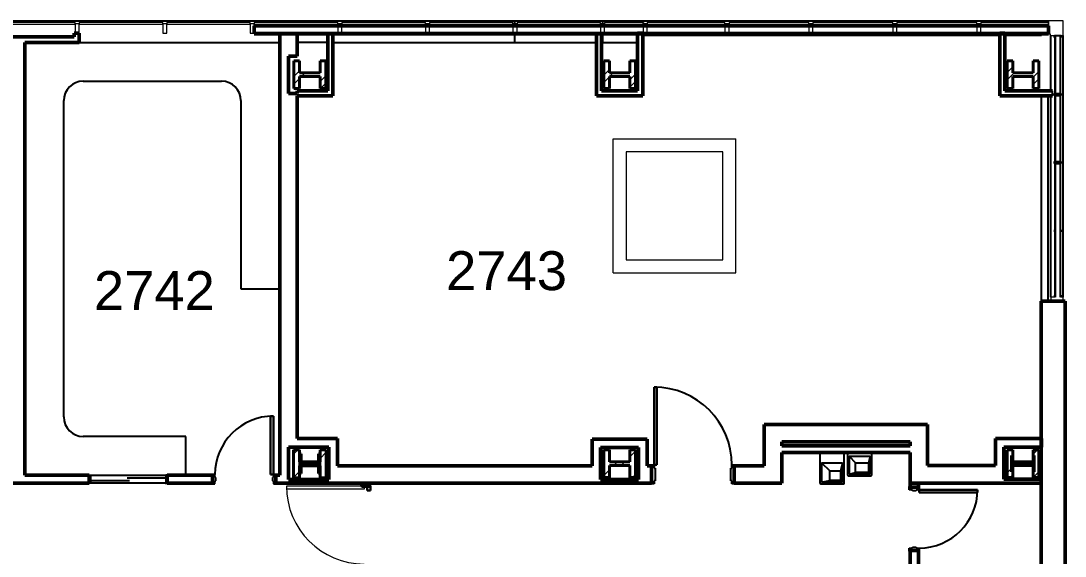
# Model space of a CAD drawing. Header units: inches. Extents: x -1132 to 5570, y -1986 to 4304.
# Drawn here: x 1653 to 2297, y 3922 to 4252 of the extents above; entities that cross this region are included whole.
import ezdxf

# ---------------------------------------------------------------- set-up
doc = ezdxf.new("R2010")
doc.units = ezdxf.units.IN
doc.header["$LTSCALE"] = 96
doc.header["$MEASUREMENT"] = 0
for name, color, linetype in [('A-ANNO-ROOM', 4, 'CONTINUOUS'), ('A-COLS', 5, 'CONTINUOUS'), ('A-DOOR', 2, 'CONTINUOUS'), ('A-FLOR-CASE', 3, 'CONTINUOUS'), ('A-FLOR-PFIX', 2, 'CONTINUOUS'), ('A-GLAZ', 2, 'CONTINUOUS'), ('A-WALL-FULL', 6, 'CONTINUOUS'), ('AE-104$0$A-WALL-MBNI', 8, 'CONTINUOUS')]:
    doc.layers.add(name, color=color, linetype=linetype)
doc.styles.add('ARIAL', font='arial.ttf')

msp = doc.modelspace()

# ---------------------------------------------------------------- linework, layer by layer
at = {"layer": 'A-COLS', "lineweight": 40}
for p, q in [((1824.53, 4227.58), (1821.03, 4227.58)), ((1821.03, 4227.58), (1821.03, 4210.58)), ((1824.53, 4220.17), (1824.53, 4227.58)), ((1840.63, 4227.58), (1837.13, 4227.58)), ((1837.13, 4227.58), (1837.13, 4220.17)), ((1840.63, 4210.58), (1840.63, 4227.58)), ((2015.53, 4227.58), (2012.03, 4227.58)), ((2012.03, 4227.58), (2012.03, 4210.58)), ((2015.53, 4220.17), (2015.53, 4227.58)), ((2031.63, 4227.58), (2028.13, 4227.58)), ((2028.13, 4227.58), (2028.13, 4220.17)), ((2031.63, 4210.58), (2031.63, 4227.58)), ((2264.28, 4227.58), (2260.78, 4227.58)), ((2260.78, 4227.58), (2260.78, 4210.58)), ((2264.28, 4220.17), (2264.28, 4227.58)), ((2280.38, 4227.58), (2276.88, 4227.58)), ((2276.88, 4227.58), (2276.88, 4220.17)), ((2280.38, 4210.58), (2280.38, 4227.58)), ((1837.13, 4220.17), (1824.53, 4220.17)), ((1824.53, 4210.58), (1824.53, 4217.98)), ((1824.53, 4217.98), (1837.13, 4217.98)), ((1837.13, 4217.98), (1837.13, 4210.58)), ((2028.13, 4220.17), (2015.53, 4220.17)), ((2015.53, 4210.58), (2015.53, 4217.98)), ((2015.53, 4217.98), (2028.13, 4217.98)), ((2028.13, 4217.98), (2028.13, 4210.58)), ((2276.88, 4220.17), (2264.28, 4220.17)), ((2264.28, 4210.58), (2264.28, 4217.98)), ((2264.28, 4217.98), (2276.88, 4217.98)), ((2276.88, 4217.98), (2276.88, 4210.58)), ((1821.03, 4210.58), (1824.53, 4210.58)), ((1837.13, 4210.58), (1840.63, 4210.58)), ((2012.03, 4210.58), (2015.53, 4210.58)), ((2028.13, 4210.58), (2031.63, 4210.58)), ((2260.78, 4210.58), (2264.28, 4210.58)), ((2276.88, 4210.58), (2280.38, 4210.58)), ((1824.55, 3987.68), (1820.73, 3987.68)), ((1820.73, 3987.68), (1820.73, 3970.48)), ((1824.55, 3980.27), (1824.55, 3987.68)), ((1840.93, 3987.68), (1837.11, 3987.68)), ((1837.11, 3987.68), (1837.11, 3980.27)), ((1840.93, 3970.48), (1840.93, 3987.68)), ((2015.53, 3987.58), (2012.03, 3987.58)), ((2012.03, 3987.58), (2012.03, 3970.58)), ((2015.53, 3980.17), (2015.53, 3987.58)), ((2031.63, 3987.58), (2028.13, 3987.58)), ((2028.13, 3987.58), (2028.13, 3980.17)), ((2031.63, 3970.58), (2031.63, 3987.58)), ((2264.28, 3987.58), (2260.78, 3987.58)), ((2260.78, 3987.58), (2260.78, 3970.58)), ((2264.28, 3980.17), (2264.28, 3987.58)), ((2280.38, 3987.58), (2276.88, 3987.58)), ((2276.88, 3987.58), (2276.88, 3980.17)), ((2280.38, 3970.58), (2280.38, 3987.58)), ((1837.11, 3980.27), (1824.55, 3980.27)), ((1825.39, 3985.13), (1824.58, 3985.13)), ((1824.58, 3985.13), (1824.58, 3973.03)), ((1825.39, 3979.33), (1825.39, 3985.13)), ((1837.08, 3985.13), (1836.27, 3985.13)), ((1836.27, 3985.13), (1836.27, 3979.33)), ((1837.08, 3973.03), (1837.08, 3985.13)), ((2028.13, 3980.17), (2015.53, 3980.17)), ((2264.3, 3984.08), (2263.58, 3984.08)), ((2263.58, 3984.08), (2263.58, 3974.08)), ((2276.88, 3980.17), (2264.28, 3980.17)), ((2264.3, 3979.28), (2264.3, 3984.08)), ((2277.58, 3984.08), (2276.86, 3984.08)), ((2276.86, 3984.08), (2276.86, 3979.28)), ((2277.58, 3974.08), (2277.58, 3984.08)), ((1824.55, 3970.48), (1824.55, 3977.89)), ((1824.55, 3977.89), (1837.11, 3977.89)), ((1836.27, 3979.33), (1825.39, 3979.33)), ((1825.39, 3973.03), (1825.39, 3978.82)), ((1825.39, 3978.82), (1836.27, 3978.82)), ((1836.27, 3978.82), (1836.27, 3973.03)), ((1837.11, 3977.89), (1837.11, 3970.48)), ((2015.53, 3970.58), (2015.53, 3977.98)), ((2015.53, 3977.98), (2028.13, 3977.98)), ((2028.13, 3977.98), (2028.13, 3970.58)), ((2263.58, 3974.08), (2264.3, 3974.08)), ((2264.28, 3970.58), (2264.28, 3977.98)), ((2264.28, 3977.98), (2276.88, 3977.98)), ((2276.86, 3979.28), (2264.3, 3979.28)), ((2264.3, 3974.08), (2264.3, 3978.87)), ((2264.3, 3978.87), (2276.86, 3978.87)), ((2276.86, 3978.87), (2276.86, 3974.08)), ((2276.86, 3974.08), (2277.58, 3974.08)), ((2276.88, 3977.98), (2276.88, 3970.58)), ((1820.73, 3970.48), (1824.55, 3970.48)), ((1824.58, 3973.03), (1825.39, 3973.03)), ((1836.27, 3973.03), (1837.08, 3973.03)), ((1837.11, 3970.48), (1840.93, 3970.48)), ((2012.03, 3970.58), (2015.53, 3970.58)), ((2028.13, 3970.58), (2031.63, 3970.58)), ((2260.78, 3970.58), (2264.28, 3970.58)), ((2276.88, 3970.58), (2280.38, 3970.58))]:
    msp.add_line(p, q, dxfattribs=at)
at = {"layer": 'A-COLS', "lineweight": 15}
for p, q in [((1821.03, 4217.91), (1824.53, 4221.41)), ((1825.7, 4217.98), (1827.89, 4220.17)), ((1837.13, 4215.01), (1840.63, 4218.51)), ((2012.03, 4218.84), (2015.53, 4222.34)), ((2015.77, 4217.98), (2017.96, 4220.17)), ((2028.13, 4215.94), (2031.63, 4219.44)), ((2260.78, 4220.5), (2264.28, 4224)), ((2260.78, 4215.89), (2265.06, 4220.17)), ((2276.88, 4217.6), (2280.38, 4221.1)), ((1821.03, 4213.31), (1824.53, 4216.81)), ((1837.3, 4210.58), (1840.63, 4213.9)), ((2012.03, 4214.24), (2015.53, 4217.74)), ((2028.13, 4211.33), (2031.63, 4214.83)), ((2276.88, 4212.99), (2280.38, 4216.49)), ((1820.73, 3984.92), (1823.48, 3987.68)), ((1837.11, 3986.9), (1837.88, 3987.68)), ((1837.11, 3982.29), (1840.93, 3986.12)), ((2012.03, 3986.15), (2013.45, 3987.58)), ((2028.13, 3983.25), (2031.63, 3986.75)), ((2276.88, 3984.9), (2279.55, 3987.58)), ((1825.39, 3985.05), (1824.58, 3984.24)), ((1825.39, 3980.45), (1824.58, 3979.64)), ((1828.09, 3977.89), (1830.47, 3980.27)), ((1832.7, 3977.89), (1835.08, 3980.27)), ((2018.26, 3977.98), (2020.45, 3980.17)), ((2022.86, 3977.98), (2025.06, 3980.17)), ((2265.35, 3977.98), (2267.54, 3980.17)), ((2269.96, 3977.98), (2272.15, 3980.17)), ((1820.73, 3970.52), (1824.55, 3974.34)), ((1837.08, 3977.74), (1836.27, 3976.93)), ((1837.08, 3973.13), (1836.97, 3973.03)), ((2012.03, 3971.75), (2015.53, 3975.25)), ((2260.78, 3973.41), (2264.28, 3976.91)), ((2264.3, 3977.91), (2263.58, 3977.19)), ((2265.67, 3979.28), (2265.25, 3978.87)), ((2270.27, 3979.28), (2269.86, 3978.87)), ((2276.95, 3970.58), (2280.38, 3974)), ((1839.69, 3970.48), (1840.93, 3971.72)), ((2015.46, 3970.58), (2015.53, 3970.64)), ((2029.86, 3970.58), (2031.63, 3972.35)), ((2262.55, 3970.58), (2264.28, 3972.3))]:
    msp.add_line(p, q, dxfattribs=at)
at = {"layer": 'A-DOOR', "lineweight": 30}
for p, q in [((2043.08, 4026.33), (2044.83, 4026.33)), ((2043.08, 3978.33), (2043.08, 4026.33)), ((2044.83, 4026.33), (2044.83, 3978.33)), ((1806.58, 4008.45), (1806.58, 3972.45)), ((1808.33, 4008.45), (1806.58, 4008.45)), ((1808.33, 3972.45), (1808.33, 4008.45)), ((2044.83, 3978.33), (2043.08, 3978.33)), ((1806.58, 3972.45), (1808.33, 3972.45)), ((2206.58, 3961.33), (2206.58, 3963.08)), ((2206.58, 3963.08), (2242.58, 3963.08)), ((2242.58, 3961.33), (2206.58, 3961.33)), ((2242.58, 3963.08), (2242.58, 3961.33))]:
    msp.add_line(p, q, dxfattribs=at)
at = {"layer": 'A-DOOR'}
for p, q in [((2041.08, 3978.33), (2043.08, 3978.33)), ((2041.08, 3977.83), (2041.08, 3978.33)), ((2041.58, 3977.83), (2041.08, 3977.83)), ((2041.58, 3967.08), (2041.58, 3977.83)), ((2043.08, 3978.33), (2043.08, 3976.39)), ((2043.08, 3976.39), (2043.7, 3976.39)), ((2043.7, 3976.39), (2043.7, 3968.51)), ((2090.45, 3976.39), (2091.08, 3976.39)), ((2090.45, 3968.51), (2090.45, 3976.39)), ((2091.08, 3978.33), (2093.08, 3978.33)), ((2091.08, 3976.39), (2091.08, 3978.33)), ((2092.58, 3977.83), (2092.58, 3967.08)), ((2093.08, 3977.83), (2092.58, 3977.83)), ((2093.08, 3978.33), (2093.08, 3977.83)), ((1770.33, 3972.45), (1770.33, 3971.95)), ((1772.33, 3972.45), (1770.33, 3972.45)), ((1770.33, 3971.95), (1770.83, 3971.95)), ((1770.83, 3967.08), (1770.33, 3967.08)), ((1770.33, 3967.08), (1770.33, 3966.58)), ((1770.83, 3971.95), (1770.83, 3967.08)), ((1772.33, 3970.51), (1772.33, 3972.45)), ((1772.95, 3970.51), (1772.33, 3970.51)), ((1772.33, 3966.58), (1772.33, 3968.51)), ((1772.33, 3968.51), (1772.95, 3968.51)), ((1772.95, 3968.51), (1772.95, 3970.51)), ((1808.33, 3970.51), (1807.71, 3970.51)), ((1807.71, 3970.51), (1807.71, 3968.51)), ((1807.71, 3968.51), (1808.33, 3968.51)), ((1810.33, 3972.45), (1808.33, 3972.45)), ((1808.33, 3972.45), (1808.33, 3970.51)), ((1808.33, 3968.51), (1808.33, 3966.58)), ((1809.83, 3967.08), (1809.83, 3971.95)), ((1809.83, 3971.95), (1810.33, 3971.95)), ((1810.33, 3967.08), (1809.83, 3967.08)), ((1810.33, 3971.95), (1810.33, 3972.45)), ((1810.33, 3966.58), (1810.33, 3967.08)), ((1862.83, 3966.7), (1862.33, 3966.7)), ((1862.33, 3966.7), (1862.33, 3965.2)), ((1862.83, 3966.64), (1862.83, 3966.7)), ((2041.08, 3967.08), (2041.58, 3967.08)), ((2041.08, 3966.58), (2041.08, 3967.08)), ((2043.08, 3968.51), (2043.08, 3966.58)), ((2043.7, 3968.51), (2043.08, 3968.51)), ((2091.08, 3968.51), (2090.45, 3968.51)), ((2091.08, 3966.58), (2091.08, 3968.51)), ((2092.58, 3967.08), (2093.08, 3967.08)), ((2093.08, 3967.08), (2093.08, 3966.58)), ((1770.33, 3966.58), (1772.33, 3966.58)), ((1808.33, 3966.58), (1810.33, 3966.58)), ((1862.33, 3965.2), (1866.2, 3965.2)), ((1862.39, 3965.26), (1862.39, 3966.64)), ((1862.39, 3966.64), (1862.83, 3966.64)), ((1866.27, 3965.26), (1862.39, 3965.26)), ((1866.2, 3965.2), (1866.2, 3962.58)), ((1866.2, 3962.58), (1868.2, 3962.58)), ((1866.27, 3962.64), (1866.27, 3965.26)), ((1868.14, 3962.64), (1866.27, 3962.64)), ((1868.2, 3965.26), (1867.7, 3965.26)), ((1867.7, 3965.26), (1867.7, 3965.2)), ((1867.7, 3965.2), (1868.14, 3965.2)), ((1868.14, 3965.2), (1868.14, 3962.64)), ((1868.2, 3962.58), (1868.2, 3965.26)), ((2043.08, 3966.58), (2041.08, 3966.58)), ((2093.08, 3966.58), (2091.08, 3966.58)), ((2200.45, 3963.08), (2200.45, 3965.08)), ((2200.45, 3965.08), (2200.95, 3965.08)), ((2202.39, 3963.08), (2200.45, 3963.08)), ((2200.95, 3965.08), (2200.95, 3964.58)), ((2200.95, 3964.58), (2206.08, 3964.58)), ((2202.39, 3962.46), (2202.39, 3963.08)), ((2204.64, 3962.46), (2202.39, 3962.46)), ((2204.64, 3963.08), (2204.64, 3962.46)), ((2206.58, 3963.08), (2204.64, 3963.08)), ((2206.08, 3965.08), (2206.58, 3965.08)), ((2206.08, 3964.58), (2206.08, 3965.08)), ((2206.58, 3965.08), (2206.58, 3963.08)), ((2200.45, 3927.08), (2202.39, 3927.08)), ((2200.45, 3925.08), (2200.45, 3927.08)), ((2200.95, 3925.08), (2200.45, 3925.08)), ((2200.95, 3925.58), (2200.95, 3925.08)), ((2206.08, 3925.58), (2200.95, 3925.58)), ((2202.39, 3927.7), (2204.64, 3927.7)), ((2202.39, 3927.08), (2202.39, 3927.7)), ((2204.64, 3927.7), (2204.64, 3927.08)), ((2204.64, 3927.08), (2206.58, 3927.08)), ((2206.08, 3925.08), (2206.08, 3925.58)), ((2206.58, 3925.08), (2206.08, 3925.08)), ((2206.58, 3927.08), (2206.58, 3925.08))]:
    msp.add_line(p, q, dxfattribs=at)
at = {"layer": 'A-DOOR', "lineweight": 20}
for p, q in [((1816.39, 3965.2), (1816.39, 3963.45)), ((1864.39, 3965.2), (1816.39, 3965.2)), ((1864.39, 3963.45), (1816.39, 3963.45)), ((1864.39, 3965.2), (1864.39, 3963.45))]:
    msp.add_line(p, q, dxfattribs=at)
at = {"layer": 'A-DOOR'}
for centre, radius, start, end in [((2043.08, 3978.33), 48, 0, 90), ((1808.33, 3972.45), 36, 90, 180), ((2206.58, 3963.08), 36, 270, 0)]:
    msp.add_arc(centre, radius, start, end, dxfattribs=at)
at = {"layer": 'A-DOOR', "lineweight": 9}
for centre, radius, start, end in [((2043.08, 3978.33), 48, 0, 90), ((1808.33, 3972.45), 36, 90, 180), ((1864.39, 3965.2), 48, 180, 270), ((2206.58, 3963.08), 36, 270, 0)]:
    msp.add_arc(centre, radius, start, end, dxfattribs=at)
at = {"layer": 'A-FLOR-CASE'}
for p, q in [((1691.08, 4215.14), (1776.33, 4215.14)), ((1679.08, 4007.95), (1679.08, 4203.14)), ((1788.33, 4203.14), (1788.33, 4087.08)), ((1788.33, 4087.08), (1812.33, 4087.08)), ((1754.33, 3995.95), (1691.08, 3995.95)), ((1754.33, 3971.95), (1754.33, 3995.95))]:
    msp.add_line(p, q, dxfattribs=at)
for centre, start, end in [((1691.08, 4203.14), 90, 180), ((1776.33, 4203.14), 0, 90), ((1691.08, 4007.95), 180, 270)]:
    msp.add_arc(centre, 12, start, end, dxfattribs=at)
at = {"layer": 'A-FLOR-PFIX'}
for p, q in [((2141.89, 3985.7), (2141.89, 3985.95)), ((2180.89, 3985.7), (2141.89, 3985.7)), ((2145.39, 3985.7), (2145.39, 3967.2)), ((2146.39, 3979.72), (2146.39, 3967.72)), ((2146.39, 3979.72), (2159.39, 3979.72)), ((2146.39, 3979.72), (2151.59, 3974.7)), ((2159.39, 3979.72), (2158.09, 3974.7)), ((2159.39, 3979.72), (2159.39, 3967.72)), ((2160.39, 3967.2), (2160.39, 3985.7)), ((2162.39, 3985.7), (2162.39, 3972.2)), ((2163.39, 3983.7), (2163.39, 3972.7)), ((2163.39, 3983.7), (2167.39, 3979.7)), ((2163.39, 3983.7), (2176.39, 3983.7)), ((2167.39, 3979.7), (2175.39, 3979.7)), ((2167.39, 3973.7), (2167.39, 3979.7)), ((2176.39, 3983.7), (2175.39, 3979.7)), ((2175.39, 3979.7), (2175.39, 3973.7)), ((2176.39, 3983.7), (2176.39, 3972.7)), ((2177.39, 3972.2), (2177.39, 3985.7)), ((2180.89, 3985.7), (2180.89, 3985.95)), ((2151.59, 3968.73), (2151.59, 3974.7)), ((2151.59, 3974.7), (2158.09, 3974.7)), ((2158.09, 3974.7), (2158.09, 3968.73)), ((2163.39, 3972.7), (2167.39, 3973.7)), ((2175.39, 3973.7), (2167.39, 3973.7)), ((2176.39, 3972.7), (2175.39, 3973.7)), ((2145.89, 3966.7), (2159.89, 3966.7)), ((2146.39, 3967.72), (2151.59, 3968.73)), ((2146.39, 3967.72), (2159.39, 3967.72)), ((2158.09, 3968.73), (2151.59, 3968.73)), ((2159.39, 3967.72), (2158.09, 3968.73)), ((2162.89, 3971.7), (2176.89, 3971.7)), ((2163.39, 3972.7), (2176.39, 3972.7))]:
    msp.add_line(p, q, dxfattribs=at)
for centre, start, end in [((2145.89, 3967.2), 180, 270), ((2159.89, 3967.2), 270, 0), ((2162.89, 3972.2), 180, 270), ((2176.89, 3972.2), 270, 0)]:
    msp.add_arc(centre, 0.5, start, end, dxfattribs=at)
at = {"layer": 'A-GLAZ'}
for p, q in [((1312.52, 4252.33), (2036.33, 4252.33)), ((1957.33, 4250.58), (1957.33, 4252.33)), ((2011.33, 4252.33), (2011.33, 4250.58)), ((2036.33, 4251.33), (2036.33, 4252.33)), ((2036.33, 4252.33), (2286.33, 4252.33)), ((2036.33, 4252.33), (2036.33, 4251.33)), ((1957.33, 4239.08), (1957.33, 4244.39)), ((2011.33, 4244.39), (2011.33, 4239.08)), ((2036.33, 4244.39), (2036.33, 4239.08)), ((1688.58, 4239.08), (1812.33, 4239.08)), ((1841.95, 4239.08), (1823.08, 4239.08)), ((1845.08, 4239.08), (2007.58, 4239.08)), ((2010.7, 4239.08), (2032.95, 4239.08)), ((2036.33, 4239.08), (2036.08, 4239.08)), ((2287.83, 4209.2), (2287.83, 4243.33)), ((2290.08, 4243.33), (2294.08, 4243.33)), ((2290.08, 4242.08), (2290.08, 4243.33)), ((2290.52, 4242.08), (2290.08, 4242.08)), ((2290.52, 4081.93), (2290.52, 4243.33)), ((2290.63, 4081.93), (2290.63, 4243.33)), ((2293.63, 4081.93), (2293.63, 4243.33)), ((2294.08, 4242.08), (2293.63, 4242.08)), ((2294.08, 4243.33), (2294.08, 4242.08)), ((2295.33, 4081.93), (2295.33, 4243.33)), ((2287.83, 4081.93), (2287.83, 4206.08)), ((2288.7, 4206.08), (2288.7, 4209.2)), ((2288.7, 4206.98), (2290.08, 4206.98)), ((2290.08, 4207.6), (2294.08, 4207.6)), ((2290.08, 4206.35), (2290.08, 4207.6)), ((2290.08, 4206.35), (2294.08, 4206.35)), ((2294.08, 4207.6), (2294.08, 4206.35)), ((2294.08, 4206.98), (2295.33, 4206.98)), ((2290.08, 4165.5), (2294.08, 4165.5)), ((2290.08, 4164.25), (2290.08, 4165.5)), ((2290.08, 4164.25), (2294.08, 4164.25)), ((2294.08, 4165.5), (2294.08, 4164.25)), ((1694.83, 3971.95), (1695.58, 3971.95)), ((1696.08, 3967.08), (1694.83, 3967.08)), ((1695.58, 3971.95), (1695.58, 3967.7)), ((1719.58, 3968.58), (1695.58, 3968.58)), ((1696.08, 3967.7), (1696.08, 3967.08)), ((1718.08, 3970.33), (1742.08, 3970.33)), ((1741.58, 3967.7), (1741.58, 3967.08)), ((1742.08, 3967.7), (1741.58, 3967.7)), ((1741.58, 3967.08), (1742.83, 3967.08)), ((1742.08, 3971.95), (1742.08, 3967.7)), ((1742.83, 3971.95), (1742.08, 3971.95)), ((1742.83, 3967.08), (1742.83, 3971.95))]:
    msp.add_line(p, q, dxfattribs=at)
at = {"layer": 'A-GLAZ', "lineweight": 13}
for p, q in [((1686.08, 4251.33), (1634.58, 4251.33)), ((1634.58, 4250.33), (1686.08, 4250.33)), ((1686.08, 4250.33), (1686.08, 4251.33)), ((1740.08, 4251.33), (1688.58, 4251.33)), ((1688.58, 4251.33), (1688.58, 4250.33)), ((1688.58, 4250.33), (1740.08, 4250.33)), ((1740.08, 4250.33), (1740.08, 4251.33)), ((1794.08, 4251.33), (1742.58, 4251.33)), ((1742.58, 4251.33), (1742.58, 4250.33)), ((1742.58, 4250.33), (1794.08, 4250.33)), ((1794.08, 4250.33), (1794.08, 4251.33)), ((1848.08, 4251.33), (1796.58, 4251.33)), ((1796.58, 4251.33), (1796.58, 4250.33)), ((1796.58, 4250.33), (1848.08, 4250.33)), ((1848.08, 4250.33), (1848.08, 4251.33)), ((1902.08, 4251.33), (1850.58, 4251.33)), ((1850.58, 4251.33), (1850.58, 4250.33)), ((1850.58, 4250.33), (1902.08, 4250.33)), ((1902.08, 4250.33), (1902.08, 4251.33)), ((1956.08, 4251.33), (1904.58, 4251.33)), ((1904.58, 4251.33), (1904.58, 4250.33)), ((1904.58, 4250.33), (1956.08, 4250.33)), ((1956.08, 4250.33), (1956.08, 4251.33)), ((2010.08, 4251.33), (1958.58, 4251.33)), ((1958.58, 4251.33), (1958.58, 4250.33)), ((1958.58, 4250.33), (2010.08, 4250.33)), ((2010.08, 4250.33), (2010.08, 4251.33)), ((2036.33, 4251.33), (2012.58, 4251.33)), ((2012.58, 4251.33), (2012.58, 4250.33)), ((2012.58, 4250.33), (2036.33, 4250.33)), ((2036.33, 4250.33), (2036.33, 4251.33)), ((2086.83, 4251.33), (2038.83, 4251.33)), ((2038.83, 4251.33), (2038.83, 4250.33)), ((2038.83, 4250.33), (2086.83, 4250.33)), ((2086.83, 4250.33), (2086.83, 4251.33)), ((2138.58, 4251.33), (2089.33, 4251.33)), ((2089.33, 4251.33), (2089.33, 4250.33)), ((2089.33, 4250.33), (2138.58, 4250.33)), ((2138.58, 4250.33), (2138.58, 4251.33)), ((2190.33, 4251.33), (2141.08, 4251.33)), ((2141.08, 4251.33), (2141.08, 4250.33)), ((2141.08, 4250.33), (2190.33, 4250.33)), ((2190.33, 4250.33), (2190.33, 4251.33)), ((2242.08, 4251.33), (2192.83, 4251.33)), ((2192.83, 4251.33), (2192.83, 4250.33)), ((2192.83, 4250.33), (2242.08, 4250.33)), ((2242.08, 4250.33), (2242.08, 4251.33)), ((2286.33, 4251.33), (2244.58, 4251.33)), ((2244.58, 4251.33), (2244.58, 4250.33)), ((2244.58, 4250.33), (2286.33, 4250.33)), ((2286.33, 4250.33), (2286.33, 4251.33)), ((2290.08, 4123.4), (2290.52, 4123.4)), ((2290.08, 4122.15), (2290.08, 4123.4)), ((2290.52, 4122.15), (2290.08, 4122.15)), ((2293.63, 4123.4), (2294.08, 4123.4)), ((2294.08, 4122.15), (2293.63, 4122.15)), ((2294.08, 4123.4), (2294.08, 4122.15)), ((2290.08, 4083.18), (2290.53, 4083.18)), ((2290.08, 4081.93), (2290.08, 4083.18)), ((2293.63, 4083.18), (2294.08, 4083.18)), ((2294.08, 4083.18), (2294.08, 4081.93)), ((2290.52, 4081.93), (2290.08, 4081.93)), ((2294.08, 4081.93), (2293.63, 4081.93))]:
    msp.add_line(p, q, dxfattribs=at)
at = {"layer": 'A-GLAZ', "lineweight": 20, "extrusion": (0, 0, -1)}
for p, q in [((1688.58, 4250.58), (1686.08, 4250.58)), ((1686.08, 4250.58), (1686.08, 4244.83)), ((1688.58, 4244.83), (1688.58, 4250.58)), ((1742.58, 4250.58), (1740.08, 4250.58)), ((1740.08, 4250.58), (1740.08, 4244.83)), ((1742.58, 4244.83), (1742.58, 4250.58)), ((1796.58, 4250.58), (1794.08, 4250.58)), ((1794.08, 4250.58), (1794.08, 4244.83)), ((1796.58, 4244.83), (1796.58, 4250.58)), ((1850.58, 4250.58), (1848.08, 4250.58)), ((1848.08, 4250.58), (1848.08, 4244.83)), ((1850.58, 4244.83), (1850.58, 4250.58)), ((1904.58, 4250.58), (1902.08, 4250.58)), ((1902.08, 4250.58), (1902.08, 4244.83)), ((1904.58, 4244.83), (1904.58, 4250.58)), ((1958.58, 4250.58), (1956.08, 4250.58)), ((1956.08, 4250.58), (1956.08, 4244.83)), ((1958.58, 4244.83), (1958.58, 4250.58)), ((2012.58, 4250.58), (2010.08, 4250.58)), ((2010.08, 4250.58), (2010.08, 4244.83)), ((2012.58, 4244.83), (2012.58, 4250.58)), ((2089.33, 4250.58), (2086.83, 4250.58)), ((2086.83, 4250.58), (2086.83, 4244.83)), ((2089.33, 4244.83), (2089.33, 4250.58)), ((2141.08, 4250.58), (2138.58, 4250.58)), ((2138.58, 4250.58), (2138.58, 4244.83)), ((2141.08, 4244.83), (2141.08, 4250.58)), ((2192.83, 4250.58), (2190.33, 4250.58)), ((2190.33, 4250.58), (2190.33, 4244.83)), ((2192.83, 4244.83), (2192.83, 4250.58)), ((2244.58, 4250.58), (2242.08, 4250.58)), ((2242.08, 4250.58), (2242.08, 4244.83)), ((2244.58, 4244.83), (2244.58, 4250.58)), ((2295.33, 4252.33), (2286.33, 4252.33)), ((2286.33, 4252.33), (2286.33, 4244.33)), ((2295.33, 4243.33), (2295.33, 4252.33)), ((1686.08, 4244.83), (1688.58, 4244.83)), ((1740.08, 4244.83), (1742.58, 4244.83)), ((1794.08, 4244.83), (1796.58, 4244.83)), ((1848.08, 4244.83), (1850.58, 4244.83)), ((1902.08, 4244.83), (1904.58, 4244.83)), ((1956.08, 4244.83), (1958.58, 4244.83)), ((2010.08, 4244.83), (2012.58, 4244.83)), ((2086.83, 4244.83), (2089.33, 4244.83)), ((2138.58, 4244.83), (2141.08, 4244.83)), ((2190.33, 4244.83), (2192.83, 4244.83)), ((2242.08, 4244.83), (2244.58, 4244.83)), ((2286.33, 4244.33), (2287.33, 4244.33)), ((2287.33, 4244.33), (2287.33, 4243.33)), ((2287.33, 4243.33), (2290.08, 4243.33)), ((2294.08, 4243.33), (2295.33, 4243.33)), ((2287.83, 4081.93), (2287.83, 4079.43)), ((2290.08, 4081.93), (2287.83, 4081.93)), ((2287.83, 4079.43), (2295.33, 4079.43)), ((2295.33, 4081.93), (2294.08, 4081.93)), ((2295.33, 4079.43), (2295.33, 4081.93))]:
    msp.add_line(p, q, dxfattribs=at)
at = {"layer": 'A-GLAZ', "lineweight": 20}
for p, q in [((2038.83, 4250.58), (2036.33, 4250.58)), ((2036.33, 4250.58), (2036.33, 4244.83)), ((2038.83, 4244.83), (2038.83, 4250.58)), ((2036.33, 4244.83), (2038.83, 4244.83))]:
    msp.add_line(p, q, dxfattribs=at)
at = {"layer": 'A-WALL-FULL', "lineweight": 50}
for p, q in [((1688.58, 4244.83), (1685.45, 4244.83)), ((1685.45, 4244.83), (1685.45, 4242.45)), ((1688.58, 4239.08), (1688.58, 4244.83)), ((2286.33, 4249.26), (1796.58, 4249.26)), ((1796.58, 4249.26), (1796.58, 4244.39)), ((1796.58, 4244.39), (2286.33, 4244.39)), ((1812.33, 4244.39), (1812.33, 3971.95)), ((1823.08, 4230.58), (1823.08, 4244.39)), ((1841.95, 4244.39), (1841.95, 4209.2)), ((1845.08, 4206.08), (1845.08, 4244.39)), ((2007.58, 4244.39), (2007.58, 4206.08)), ((2010.7, 4209.2), (2010.7, 4244.39)), ((2032.95, 4244.76), (2032.95, 4209.2)), ((2036.08, 4244.76), (2032.95, 4244.76)), ((2036.08, 4206.08), (2036.08, 4244.76)), ((2256.33, 4244.76), (2256.33, 4206.08)), ((2259.45, 4244.76), (2256.33, 4244.76)), ((2259.45, 4209.2), (2259.45, 4244.76)), ((2286.33, 4244.39), (2286.33, 4249.26)), ((1685.45, 4242.45), (1635.33, 4242.45)), ((1655.08, 4239.08), (1688.58, 4239.08)), ((1655.08, 3971.95), (1655.08, 4239.08)), ((1817.58, 4230.58), (1823.08, 4230.58)), ((1817.58, 4207.58), (1817.58, 4230.58)), ((1823.08, 4207.58), (1817.58, 4207.58)), ((1841.95, 4209.2), (1823.08, 4209.2)), ((1823.08, 4209.2), (1823.08, 4207.58)), ((1823.08, 4206.08), (1823.08, 3994.58)), ((1823.08, 4206.08), (1845.08, 4206.08)), ((2007.58, 4206.08), (2036.08, 4206.08)), ((2032.95, 4209.2), (2010.7, 4209.2)), ((2256.33, 4206.08), (2288.7, 4206.08)), ((2288.7, 4209.2), (2259.45, 4209.2)), ((2296.58, 4079.43), (2281.83, 4079.43)), ((2281.83, 4079.43), (2281.83, 3747.58)), ((2296.58, 3733.08), (2296.58, 4079.43)), ((2211.7, 4003.33), (2111.08, 4003.33)), ((2111.08, 4003.33), (2111.08, 3977.83)), ((2211.7, 3978.08), (2211.7, 4003.33)), ((1847.83, 3994.58), (1823.08, 3994.58)), ((1847.83, 3977.83), (1847.83, 3994.58)), ((2038.83, 3994.33), (2004.83, 3994.33)), ((2004.83, 3994.33), (2004.83, 3977.83)), ((2038.83, 3977.83), (2038.83, 3994.33)), ((2121.83, 3992.58), (2200.95, 3992.58)), ((2121.83, 3990.2), (2121.83, 3992.58)), ((2200.95, 3992.58), (2200.95, 3990.2)), ((2282.08, 3994.58), (2253.58, 3994.58)), ((2253.58, 3994.58), (2253.58, 3978.08)), ((2282.08, 3989.33), (2282.08, 3994.58)), ((1817.58, 3989.33), (1842.58, 3989.33)), ((1817.58, 3969.33), (1817.58, 3989.33)), ((1842.58, 3989.33), (1842.58, 3969.33)), ((2010.08, 3989.08), (2033.58, 3989.08)), ((2010.08, 3969.33), (2010.08, 3989.08)), ((2033.58, 3989.08), (2033.58, 3969.33)), ((2200.95, 3990.2), (2121.83, 3990.2)), ((2258.83, 3989.33), (2282.08, 3989.33)), ((2258.83, 3969.58), (2258.83, 3989.33)), ((2121.83, 3967.08), (2121.83, 3985.95)), ((2121.83, 3985.95), (2200.95, 3985.95)), ((2200.95, 3985.95), (2200.95, 3964.58)), ((1847.83, 3977.83), (2004.83, 3977.83)), ((2038.83, 3977.83), (2041.58, 3977.83)), ((2041.58, 3967.08), (2041.58, 3977.83)), ((2111.08, 3977.83), (2092.58, 3977.83)), ((2092.58, 3977.83), (2092.58, 3967.08)), ((2253.58, 3978.08), (2211.7, 3978.08)), ((1573.83, 3967.08), (1694.83, 3967.08)), ((1694.83, 3971.95), (1655.08, 3971.95)), ((1694.83, 3967.08), (1694.83, 3971.95)), ((1770.83, 3971.95), (1742.83, 3971.95)), ((1742.83, 3971.95), (1742.83, 3967.08)), ((1742.83, 3967.08), (1770.83, 3967.08)), ((1770.83, 3967.08), (1770.83, 3971.95)), ((1812.33, 3971.95), (1809.83, 3971.95)), ((1809.83, 3971.95), (1809.83, 3967.08)), ((1809.83, 3967.08), (2041.58, 3967.08)), ((1842.58, 3969.33), (1817.58, 3969.33)), ((1862.83, 3967.08), (1862.83, 3965.26)), ((1867.7, 3965.26), (1867.7, 3967.08)), ((2033.58, 3969.33), (2010.08, 3969.33)), ((2092.58, 3967.08), (2121.83, 3967.08)), ((2200.95, 3967.08), (2281.83, 3967.08)), ((2206.08, 3964.58), (2206.08, 3967.08)), ((2281.83, 3969.58), (2258.83, 3969.58)), ((1862.83, 3965.26), (1867.7, 3965.26)), ((2200.95, 3964.58), (2206.08, 3964.58)), ((2206.08, 3925.58), (2200.95, 3925.58)), ((2200.95, 3925.58), (2200.95, 3879.2)), ((2206.08, 3792.49), (2206.08, 3925.58))]:
    msp.add_line(p, q, dxfattribs=at)
at = {"layer": 'A-WALL-FULL'}
for p, q in [((2286.33, 4248.64), (1796.58, 4248.64)), ((2286.33, 4245.01), (1796.58, 4245.01)), ((2282.08, 4079.43), (2282.08, 4206.08)), ((2285.83, 4206.08), (2285.83, 4079.43)), ((1694.83, 3971.95), (1742.83, 3971.95)), ((1742.83, 3967.08), (1694.83, 3967.08))]:
    msp.add_line(p, q, dxfattribs=at)
at = {"layer": 'A-WALL-FULL', "lineweight": 20}
for p, q in [((2017.83, 4179.58), (2093.58, 4179.58)), ((2017.83, 4096.83), (2017.83, 4179.58)), ((2093.58, 4096.83), (2093.58, 4179.58)), ((2085.58, 4171.58), (2025.83, 4171.58)), ((2025.83, 4171.58), (2025.83, 4104.83)), ((2085.58, 4104.83), (2085.58, 4171.58)), ((2025.83, 4104.83), (2085.58, 4104.83)), ((2017.83, 4096.83), (2093.58, 4096.83))]:
    msp.add_line(p, q, dxfattribs=at)
at = {"layer": 'AE-104$0$A-WALL-MBNI'}
for p, q in [((2256.33, 4243.26), (2036.33, 4243.26)), ((2282.08, 4243.26), (2259.45, 4243.26))]:
    msp.add_line(p, q, dxfattribs=at)

# ---------------------------------------------------------------- texts
at = {"layer": 'A-ANNO-ROOM', "style": 'ARIAL'}
for s, p in [('2743', (1914.84, 4086.19)), ('2742', (1697.67, 4073.92))]:
    msp.add_text(s, height=24, dxfattribs=at).set_placement(p)

doc.saveas('drawing.dxf')
